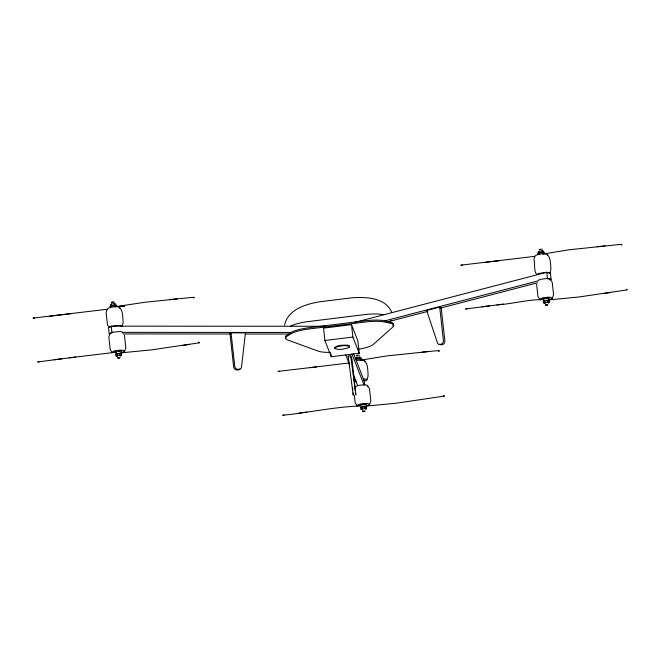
<?xml version="1.0" encoding="UTF-8"?>
<svg xmlns="http://www.w3.org/2000/svg" width="660" height="660" viewBox="0 0 660 660"><rect width="100%" height="100%" fill="white"/><g stroke="black" fill="none" stroke-linecap="round" stroke-linejoin="round"><path stroke-width="0.99" d="M193.933 297.33L193.924 298.031L193.941 297.33L190.765 297.536L145.464 302.197L115.046 306.727M438.966 350.617L438.958 351.318L438.966 350.617L435.79 350.815L386.257 355.996L360.046 360.294M621.753 244.406L621.745 245.099L621.753 244.398L618.577 244.604L569.044 249.785L542.833 254.075M392.766 325.76A22.382 4.958 -6.3 0 0 393.319 323.515A22.448 4.975 -6.3 0 0 391.982 322.6L384.887 320.842A22.374 4.958 -6.3 0 0 364.724 320.826L309.358 327.673A22.374 4.958 -6.3 0 0 291.068 332.45L122.628 332.359L121.943 331.897A6.328 1.402 -6.3 0 0 119.386 331.567L111.903 332.351L109.197 333.927L108.512 327.731L111.218 326.155L325.256 326.271M116.44 352.234L116.49 352.531M361.474 406.015C337.144 406.395 308.203 412.78 282.645 415.255L284.179 415.016M122.628 332.359L122.43 332.871M349.602 346.343L349.33 345.617L347.622 345.139L341.426 345.254A7.722 1.708 -6.3 0 0 336.839 346.186L334.463 347.837A7.722 1.708 -6.3 0 0 334.81 348.175M544.261 299.78C530.747 298.807 511.731 304.095 496.988 304.895M284.592 325.165C287.776 309.334 306.232 303.922 320.207 301.711L351.244 297.875C365.343 296.843 384.829 297.107 391.611 311.924M109.972 333.679L108.834 337.21L110.204 349.594L111.639 351.887M107.217 309.07L106.103 312.485L107.473 324.885L109.296 327.541A6.253 1.386 -6.3 0 1 110.443 326.733L117.554 325.454L120.574 325.603L121.935 326.486L123.09 322.954C122.743 313.211 122.743 303.955 111.713 307.263A6.369 1.411 -6.3 0 0 108.504 308.096L107.332 309.35M549.541 273.067L549.689 273.62L550.861 270.014C550.522 260.279 550.522 251.023 539.492 254.323A6.369 1.411 -6.3 0 0 536.283 255.164L535.161 255.816L533.882 259.553C535.087 262.556 533.709 274.304 537.347 274.279A6.328 1.402 -6.3 0 1 539.426 273.38L545.061 272.53L549.169 272.877M121.407 352.654L124.534 351.409L125.788 348.01L124.451 335.28M366.976 379.682L368.09 376.249C367.744 366.506 367.752 357.25 356.713 360.558M366.415 405.95L369.542 404.704L370.821 400.958L369.451 388.575L367.529 385.506M549.186 299.722L552.313 298.477L553.591 294.731L552.222 282.34L550.217 279.197M119.749 308.104L119.815 307.51M364.749 361.399L364.815 360.797M547.528 255.172L547.594 254.57M354.964 387.049L357.679 385.646A6.402 1.419 -6.3 0 1 360.772 385.077L365.269 384.912A6.319 1.402 -6.3 0 1 367.637 385.828A6.476 1.435 -6.3 0 1 367.414 386.174M359.329 355.517C359.527 354.461 354.709 355.674 357.184 355.913M550.11 280.013L551.108 279.246L550.423 273.05L546.793 272.258L354.445 322.418M389.103 322.278L391.347 320.281M111.556 304.012L110.393 304.689L110.583 306.388L114.46 305.382L116.011 305.72L115.83 304.021L114.271 303.683L111.556 304.012L111.738 305.72M120.351 356.111L121.514 355.435L121.325 353.735L117.051 353.727L115.888 354.403L116.077 356.103L117.629 356.441M116.077 356.103L117.241 355.426L121.514 355.435M231.049 332.887L234.737 366.25A3.193 2.788 59.8 0 0 237.955 369.344L238.986 369.344A3.193 2.788 59.8 0 0 241.519 366.985L245.429 332.896L231.049 332.887L229.969 333.514L233.648 366.877A3.193 2.788 59.8 0 0 236.866 369.979L237.905 369.979A3.193 2.788 59.8 0 0 240.009 368.833M285.962 337.903A22.465 4.975 -6.3 0 1 285.533 336.311L291.068 332.45M361.045 359.007L360.855 357.308L356.582 357.299L355.418 357.976L355.608 359.675M543.832 252.788L543.642 251.089L542.083 250.75L538.205 251.757L538.395 253.465L541.365 252.565M365.376 409.39L366.539 408.713L366.349 407.014L362.076 407.014L360.913 407.69L361.102 409.39L362.662 409.728M548.163 303.163L549.318 302.486L549.136 300.787L544.855 300.778L543.7 301.455L543.881 303.154L545.44 303.493M361.102 409.39L364.98 408.375L366.539 408.713M543.881 303.154L545.044 302.486L549.318 302.486M365.195 407.69L366.349 407.014M109.197 333.927L112.678 332.359M542.858 253.795L543.386 253.737M360.071 360.005L360.599 359.956M113.817 302.42C116.094 301.249 109.279 302.189 112.183 302.626M109.923 306.727L110.649 306.471M537.735 253.795L538.461 253.539L538.898 254.372M120.937 352.935L121.688 352.721M549.491 299.772L548.435 300.011M365.97 406.213L366.712 405.999M384.887 320.842L537.743 280.995L538.527 280.096L541.159 279.246L547.478 278.454L551.108 279.246M439.7 307.073L426.657 310.472L437.382 342.746A3.193 2.599 -77.7 0 0 440.179 344.454L441.119 344.207A3.193 2.599 -77.7 0 0 443.388 340.428L439.7 307.073L441.152 307.387L444.84 340.741A3.193 2.599 -77.7 0 1 442.571 344.52L441.631 344.767A3.193 2.599 -77.7 0 1 439.478 344.149M388.509 321.626L427.284 311.52M440.212 308.154L537.421 282.81M115.574 306.669L114.889 306.826M199.188 342.837L198.743 342.202L199.188 342.837L151.338 349.899L121.027 352.852M627 289.888L626.554 289.253L627 289.897L579.15 296.95L548.831 299.904M444.213 396.124L443.776 395.48L444.221 396.124L396.363 403.186L366.052 406.131M545.193 298.609L547.701 298.609M362.423 404.836L364.922 404.836M39.154 361.729L37.612 361.977L75.735 357.002M466.966 308.781L465.424 309.028L503.539 304.054M106.243 309.367L33 318.112L34.6 317.963M534.056 256.435L460.812 265.18L462.421 265.031M182.721 345.452L189.37 344.454M602.844 293.634L610.533 292.504M349.561 362.901L309.944 367.67M54.128 359.758L61.825 358.768M481.932 306.809L489.637 305.827M299.153 413.044L306.85 412.054M69.176 357.844L116.539 352.159M351.516 324.654L323.54 328.119L324.91 340.51L331.237 356.738L359.221 353.273L357.852 340.89L351.516 324.654L352.885 337.046L359.221 353.273M324.91 340.51L352.885 337.046M353.158 392.873L353.232 395.29L348.142 356.103L350.674 355.789L352.003 359.197L355.847 394.903L350.674 355.789M358.578 358.776L356.771 358.999L356.582 357.299M485.331 262.358L499.323 260.667M71.503 313.599L49.747 316.206M316.536 366.877L278.025 371.39L279.634 371.25M597.176 246.691L604.964 245.908M169.364 299.615L177.144 298.84M422.177 352.118L428.917 351.458M540.919 299.467L543.031 299.302M113.107 352.415L115.219 352.25M358.941 405.628L360.245 405.537M120.186 306.421L124.649 306.067L119.361 306.438M118.214 351.384L119.65 351.392M122.991 333.935L230.175 333.993M245.487 334.001L288.362 334.018M546.777 278.635L549.846 279.007M543.84 253.638L544.599 253.663M361.053 359.849L361.812 359.882M539.954 249.686L539.08 249.496L542.248 249.1M543.163 301.274L543.939 301.339M115.351 354.214L116.127 354.288M384.186 314.688L377.941 313.987A22.382 4.958 -6.3 0 0 364.064 314.671L308.69 321.527A22.374 4.958 -6.3 0 0 290.483 326.254M536.613 284.278L537.974 296.662L540.276 299.962M354.362 395.266L355.204 402.889L357.505 406.189M539.888 299.714C540.68 297.437 544.822 297.792 546.95 297.297A6.369 1.411 -6.3 0 1 550.481 297.305L552.478 298.163M357.118 405.95C357.91 403.664 362.051 404.019 364.171 403.524A6.369 1.411 -6.3 0 1 367.711 403.532L369.707 404.39M112.117 352.654C112.901 350.369 117.043 350.724 119.171 350.229A6.369 1.411 -6.3 0 1 122.71 350.237L124.699 351.095M353.521 353.537L364.32 381.216L364.708 384.755M351.945 353.941L364.015 384.862M348.142 356.103L348.81 357.811M345.592 354.667L349.618 364.988M353.281 374.385L357.679 385.646M546.793 272.258L547.478 278.454M542.083 250.75L542.272 252.45M547.577 300.448L547.767 302.148M539.368 251.089L539.558 252.788M544.855 300.778L545.044 302.486M359.296 356.969L359.486 358.669M364.798 406.675L364.98 408.375M362.076 407.014L362.266 408.713M352.597 387.816L352.82 389.837M330.924 353.884L331.237 356.738M114.271 303.683L114.46 305.382M119.765 353.397L119.955 355.096M117.051 353.727L117.241 355.426M111.218 326.155L111.903 332.351M355.74 359.246A3.176 0.701 -6.3 0 1 359.667 358.603A3.176 0.701 -6.3 0 1 361.366 359.246M110.418 306.694A3.176 0.701 -6.3 0 1 111.482 305.704A3.176 0.701 -6.3 0 1 115.533 305.365A3.176 0.701 -6.3 0 1 115.871 306.232M544.145 301.818A3.176 0.701 -6.3 0 1 544.038 300.853A3.176 0.701 -6.3 0 1 548.361 300.325A3.176 0.701 -6.3 0 1 548.971 301.216M543.262 299.326A3.176 0.701 -6.3 0 1 546.414 297.99A3.176 0.701 -6.3 0 1 548.716 298.864M361.366 408.045A3.176 0.701 -6.3 0 1 361.259 407.088A3.176 0.701 -6.3 0 1 365.582 406.552A3.176 0.701 -6.3 0 1 366.193 407.451M360.484 405.562A3.176 0.701 -6.3 0 1 363.635 404.225A3.176 0.701 -6.3 0 1 365.937 405.1M538.238 253.762A3.176 0.701 -6.3 0 1 540.845 252.491A3.176 0.701 -6.3 0 1 544.154 253.036M330.619 352.374A22.374 4.958 -6.3 0 1 318.277 351.145L287.719 340.015A22.374 4.958 -6.3 0 1 287.661 335.75L291.233 333.671A22.374 4.958 -6.3 0 1 309.499 328.911L364.864 322.063A22.374 4.958 -6.3 0 1 384.986 322.072L389.779 323.111A22.374 4.958 -6.3 0 1 392.898 326.997L373.445 344.322A22.374 4.958 -6.3 0 1 359.024 349.198M356.631 381.843A6.394 1.419 -6.3 0 1 354.403 381.257A6.319 1.402 -6.3 0 1 355.888 379.855M116.341 354.766A3.176 0.701 -6.3 0 1 116.226 353.801A3.176 0.701 -6.3 0 1 120.549 353.265A3.176 0.701 -6.3 0 1 121.168 354.164M116.077 352.407A3.176 0.701 -6.3 0 1 115.97 351.45A3.176 0.701 -6.3 0 1 120.293 350.914A3.176 0.701 -6.3 0 1 120.904 351.813M117.62 357.918C119.642 359.32 122.001 356.45 117.62 357.918M362.62 411.205C364.642 412.615 367.01 409.745 362.62 411.205M545.399 304.978C547.42 306.388 549.78 303.517 545.399 304.978M336.922 346.813L335.808 347.226A7.722 1.708 -6.3 0 0 334.496 348.439L337.879 349.379A7.722 1.708 -6.3 0 0 342.771 349.148L348.455 347.803A7.722 1.708 -6.3 0 0 349.734 346.574L346.385 345.65A7.722 1.708 -6.3 0 0 341.459 345.865L336.922 346.813M365.376 380.754L364.246 381.092L363.33 378.733L366.836 379.36A6.394 1.419 -6.3 0 1 365.376 380.754"/></g></svg>
